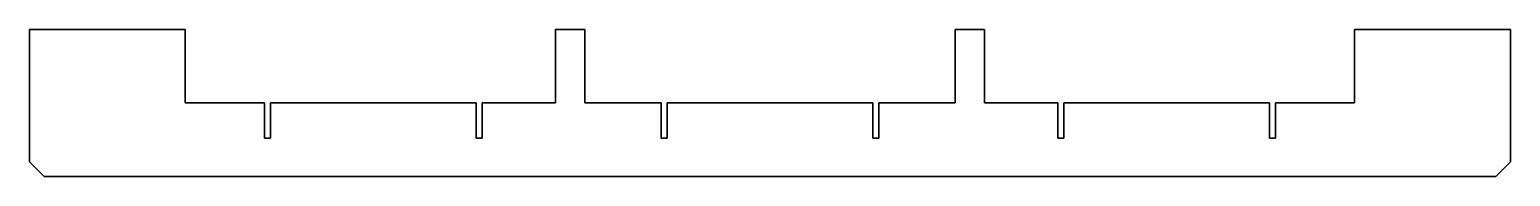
# Model space of a CAD drawing. Header units: millimetres. Extents: x -164 to 340, y 154 to 204.
import ezdxf

# ---------------------------------------------------------------- set-up
doc = ezdxf.new("R2010")
doc.units = ezdxf.units.MM
doc.linetypes.add('K5LT_BASIC', pattern=[0])
doc.layers.add('Системный слой', color=7, linetype='Continuous')

msp = doc.modelspace()

# ---------------------------------------------------------------- linework, layer by layer
at = {"layer": 'Системный слой', "color": 150, "linetype": 'K5LT_BASIC', "lineweight": 30}
for p, q in [((-111.11, 204.17), (-164.11, 204.17)), ((-164.11, 204.17), (-164.11, 159.17)), ((-111.11, 179.17), (-111.11, 204.17)), ((14.89, 204.17), (14.89, 179.17)), ((24.89, 204.17), (14.89, 204.17)), ((24.89, 179.17), (24.89, 204.17)), ((160.89, 204.17), (150.89, 204.17)), ((150.89, 204.17), (150.89, 179.17)), ((160.89, 179.17), (160.89, 204.17)), ((339.89, 204.17), (286.89, 204.17)), ((286.89, 204.17), (286.89, 179.17)), ((339.89, 159.17), (339.89, 204.17)), ((-84.11, 179.17), (-111.11, 179.17)), ((-84.11, 179.17), (-84.11, 167.17)), ((-12.11, 179.17), (-82.11, 179.17)), ((-82.11, 167.17), (-82.11, 179.17)), ((-12.11, 179.17), (-12.11, 167.17)), ((14.89, 179.17), (-10.11, 179.17)), ((-10.11, 167.17), (-10.11, 179.17)), ((50.89, 179.17), (24.89, 179.17)), ((50.89, 179.17), (50.89, 167.17)), ((122.89, 179.17), (52.89, 179.17)), ((52.89, 167.17), (52.89, 179.17)), ((122.89, 179.17), (122.89, 167.17)), ((150.89, 179.17), (124.89, 179.17)), ((124.89, 167.17), (124.89, 179.17)), ((185.89, 179.17), (160.89, 179.17)), ((185.89, 179.17), (185.89, 167.17)), ((257.89, 179.17), (187.89, 179.17)), ((187.89, 167.17), (187.89, 179.17)), ((257.89, 179.17), (257.89, 167.17)), ((286.89, 179.17), (259.89, 179.17)), ((259.89, 167.17), (259.89, 179.17)), ((-84.11, 167.17), (-82.11, 167.17)), ((-12.11, 167.17), (-10.11, 167.17)), ((50.89, 167.17), (52.89, 167.17)), ((122.89, 167.17), (124.89, 167.17)), ((185.89, 167.17), (187.89, 167.17)), ((257.89, 167.17), (259.89, 167.17)), ((-164.11, 159.17), (-159.11, 154.17)), ((334.89, 154.17), (339.89, 159.17)), ((-159.11, 154.17), (334.89, 154.17))]:
    msp.add_line(p, q, dxfattribs=at)

doc.saveas('drawing.dxf')
